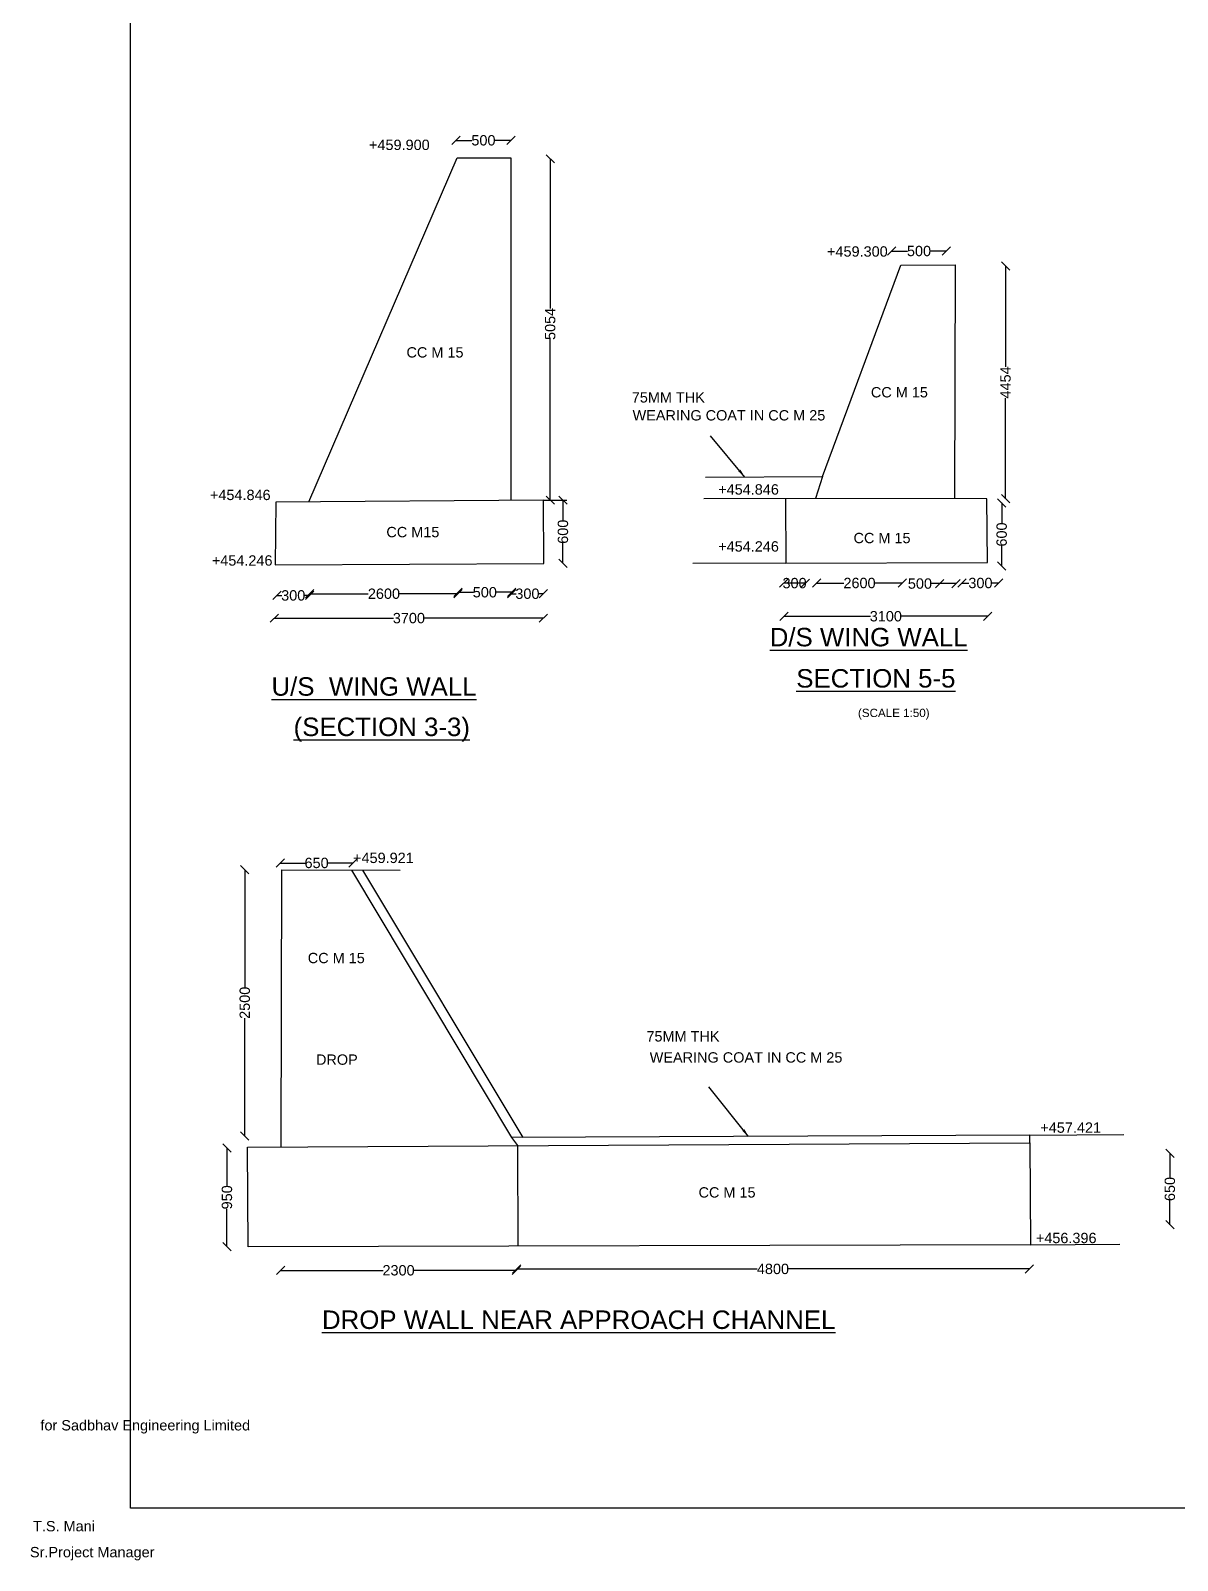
# Model space of a CAD drawing. Header units: millimetres. Extents: x 5124 to 3047371, y 2311 to 45565170.
# Drawn here: x 2998286 to 3010700, y 45530392 to 45546961 of the extents above; entities that cross this region are included whole.
import ezdxf

# ---------------------------------------------------------------- set-up
doc = ezdxf.new("R2010")
doc.units = ezdxf.units.MM
doc.header["$MEASUREMENT"] = 0
doc.layers.add('DIMENSION', color=1, linetype='Continuous')
doc.styles.get("Standard").update_dxf_attribs({"font": 'arial.ttf', "height": 112})
doc.dimstyles.get("Standard").update_dxf_attribs({"dimtxt": 90, "dimasz": 90, "dimexe": 0.18, "dimexo": 0.0625, "dimgap": 0.09, "dimtad": 0, "dimdec": 0, "dimzin": 0, "dimdsep": 46, "dimtxsty": 'Standard', "dimblk": 'OBLIQUE', "dimcen": 0.09, "dimse1": 1, "dimse2": 1, "dimadec": 0, "dimazin": 0, "dimtfac": 1, "dimtdec": 0, "dimtofl": 0, "dimtmove": 0, "dimatfit": 3, "dimfxl": 1, "dimtolj": 1, "dimtzin": 0, "dimarcsym": 0})

# ---------------------------------------------------------------- blocks, each defined once
blk = doc.blocks.new('_Oblique')
at = {"color": 0, "linetype": 'ByBlock', "lineweight": -2}
blk.add_line((-0.5, -0.5), (0.5, 0.5), dxfattribs=at)
blk = doc.blocks.new('*D88')
at = {"layer": 'Defpoints', "color": 0, "transparency": 16777216}
for p in [(3003485, 45545772), (3002891, 45545684), (3003485, 45545704)]:
    blk.add_point(p, dxfattribs=at)
at = {"layer": 'DIMENSION', "color": 0, "lineweight": -2, "transparency": 16777216}
for p, q in [((3002891, 45545772), (3003064, 45545772)), ((3003485, 45545772), (3003311, 45545772))]:
    blk.add_line(p, q, dxfattribs=at)
at = {"layer": 'DIMENSION', "color": 0, "lineweight": -2, "transparency": 16777216, "xscale": 90, "yscale": 90, "zscale": 90, "rotation": 180}
blk.add_blockref('_Oblique', (3002891, 45545772), dxfattribs=at)
at = {"layer": 'DIMENSION', "color": 0, "lineweight": -2, "transparency": 16777216, "xscale": 90, "yscale": 90, "zscale": 90}
blk.add_blockref('_Oblique', (3003485, 45545772), dxfattribs=at)
at = {"layer": 'DIMENSION', "color": 0, "transparency": 16777216, "insert": (3003188, 45545772), "char_height": 112, "attachment_point": 5}
blk.add_mtext('\\A1;500', dxfattribs=at)
blk = doc.blocks.new('*D89')
at = {"layer": 'Defpoints', "color": 0, "transparency": 16777216}
for p in [(3003994, 45545572), (3003911, 45541875), (3004003, 45541875)]:
    blk.add_point(p, dxfattribs=at)
at = {"layer": 'DIMENSION', "color": 0, "lineweight": -2, "transparency": 16777216}
for p, q in [((3003911, 45545572), (3003911, 45543952)), ((3003911, 45541875), (3003911, 45543617))]:
    blk.add_line(p, q, dxfattribs=at)
at = {"layer": 'DIMENSION', "color": 0, "lineweight": -2, "transparency": 16777216, "xscale": 90, "yscale": 90, "zscale": 90}
for p, rotation in [((3003911, 45545572), 90), ((3003911, 45541875), 270)]:
    blk.add_blockref('_Oblique', p, dxfattribs=dict(at, rotation=rotation))
at = {"layer": 'DIMENSION', "color": 0, "transparency": 16777216, "insert": (3003911, 45543784), "char_height": 112, "attachment_point": 5, "rotation": 90}
blk.add_mtext('\\A1;5054', dxfattribs=at)
blk = doc.blocks.new('*D90')
at = {"layer": 'Defpoints', "color": 0, "transparency": 16777216}
for p in [(3004003, 45541875), (3004000, 45541191), (3004049, 45541191)]:
    blk.add_point(p, dxfattribs=at)
at = {"layer": 'DIMENSION', "color": 0, "lineweight": -2, "transparency": 16777216}
for p, q in [((3004049, 45541875), (3004049, 45541657)), ((3004049, 45541191), (3004049, 45541409))]:
    blk.add_line(p, q, dxfattribs=at)
at = {"layer": 'DIMENSION', "color": 0, "lineweight": -2, "transparency": 16777216, "xscale": 90, "yscale": 90, "zscale": 90}
for p, rotation in [((3004049, 45541875), 90), ((3004049, 45541191), 270)]:
    blk.add_blockref('_Oblique', p, dxfattribs=dict(at, rotation=rotation))
at = {"layer": 'DIMENSION', "color": 0, "transparency": 16777216, "insert": (3004049, 45541533), "char_height": 112, "attachment_point": 5, "rotation": 90}
blk.add_mtext('\\A1;600', dxfattribs=at)
blk = doc.blocks.new('*D91')
at = {"layer": 'Defpoints', "color": 0, "transparency": 16777216}
for p in [(3003493, 45540861), (3003493, 45540841), (3003836, 45540849)]:
    blk.add_point(p, dxfattribs=at)
at = {"layer": 'DIMENSION', "color": 0, "lineweight": -2, "transparency": 16777216}
for p, q in [((3003493, 45540861), (3003541, 45540861)), ((3003836, 45540861), (3003788, 45540861))]:
    blk.add_line(p, q, dxfattribs=at)
at = {"layer": 'DIMENSION', "color": 0, "lineweight": -2, "transparency": 16777216, "xscale": 90, "yscale": 90, "zscale": 90, "rotation": 180}
blk.add_blockref('_Oblique', (3003493, 45540861), dxfattribs=at)
at = {"layer": 'DIMENSION', "color": 0, "lineweight": -2, "transparency": 16777216, "xscale": 90, "yscale": 90, "zscale": 90}
blk.add_blockref('_Oblique', (3003836, 45540861), dxfattribs=at)
at = {"layer": 'DIMENSION', "color": 0, "transparency": 16777216, "insert": (3003664, 45540861), "char_height": 112, "attachment_point": 5}
blk.add_mtext('\\A1;300', dxfattribs=at)
blk = doc.blocks.new('*D92')
at = {"layer": 'Defpoints', "color": 0, "transparency": 16777216}
for p in [(3002914, 45540877), (3002914, 45540854), (3003493, 45540841)]:
    blk.add_point(p, dxfattribs=at)
at = {"layer": 'DIMENSION', "color": 0, "lineweight": -2, "transparency": 16777216}
for p, q in [((3002914, 45540877), (3003080, 45540877)), ((3003493, 45540877), (3003327, 45540877))]:
    blk.add_line(p, q, dxfattribs=at)
at = {"layer": 'DIMENSION', "color": 0, "lineweight": -2, "transparency": 16777216, "xscale": 90, "yscale": 90, "zscale": 90, "rotation": 180}
blk.add_blockref('_Oblique', (3002914, 45540877), dxfattribs=at)
at = {"layer": 'DIMENSION', "color": 0, "lineweight": -2, "transparency": 16777216, "xscale": 90, "yscale": 90, "zscale": 90}
blk.add_blockref('_Oblique', (3003493, 45540877), dxfattribs=at)
at = {"layer": 'DIMENSION', "color": 0, "transparency": 16777216, "insert": (3003203, 45540877), "char_height": 112, "attachment_point": 5}
blk.add_mtext('\\A1;500', dxfattribs=at)
blk = doc.blocks.new('*D93')
at = {"layer": 'Defpoints', "color": 0, "transparency": 16777216}
for p in [(3001307, 45540861), (3001307, 45540831), (3002914, 45540854)]:
    blk.add_point(p, dxfattribs=at)
at = {"layer": 'DIMENSION', "color": 0, "lineweight": -2, "transparency": 16777216}
for p, q in [((3001307, 45540861), (3001942, 45540861)), ((3002914, 45540861), (3002279, 45540861))]:
    blk.add_line(p, q, dxfattribs=at)
at = {"layer": 'DIMENSION', "color": 0, "lineweight": -2, "transparency": 16777216, "xscale": 90, "yscale": 90, "zscale": 90, "rotation": 180}
blk.add_blockref('_Oblique', (3001307, 45540861), dxfattribs=at)
at = {"layer": 'DIMENSION', "color": 0, "lineweight": -2, "transparency": 16777216, "xscale": 90, "yscale": 90, "zscale": 90}
blk.add_blockref('_Oblique', (3002914, 45540861), dxfattribs=at)
at = {"layer": 'DIMENSION', "color": 0, "transparency": 16777216, "insert": (3002111, 45540861), "char_height": 112, "attachment_point": 5}
blk.add_mtext('\\A1;2600', dxfattribs=at)
blk = doc.blocks.new('*D94')
at = {"layer": 'Defpoints', "color": 0, "transparency": 16777216}
for p in [(3000952, 45540843), (3000952, 45540841), (3001307, 45540861)]:
    blk.add_point(p, dxfattribs=at)
at = {"layer": 'DIMENSION', "color": 0, "lineweight": -2, "transparency": 16777216}
for p, q in [((3000952, 45540843), (3001006, 45540843)), ((3001307, 45540843), (3001253, 45540843))]:
    blk.add_line(p, q, dxfattribs=at)
at = {"layer": 'DIMENSION', "color": 0, "lineweight": -2, "transparency": 16777216, "xscale": 90, "yscale": 90, "zscale": 90, "rotation": 180}
blk.add_blockref('_Oblique', (3000952, 45540843), dxfattribs=at)
at = {"layer": 'DIMENSION', "color": 0, "lineweight": -2, "transparency": 16777216, "xscale": 90, "yscale": 90, "zscale": 90}
blk.add_blockref('_Oblique', (3001307, 45540843), dxfattribs=at)
at = {"layer": 'DIMENSION', "color": 0, "transparency": 16777216, "insert": (3001129, 45540843), "char_height": 112, "attachment_point": 5}
blk.add_mtext('\\A1;300', dxfattribs=at)
blk = doc.blocks.new('*D95')
at = {"layer": 'Defpoints', "color": 0, "transparency": 16777216}
for p in [(3000924, 45540589), (3003838, 45540597), (3003838, 45540594)]:
    blk.add_point(p, dxfattribs=at)
at = {"layer": 'DIMENSION', "color": 0, "lineweight": -2, "transparency": 16777216}
for p, q in [((3000924, 45540597), (3002214, 45540597)), ((3003838, 45540597), (3002548, 45540597))]:
    blk.add_line(p, q, dxfattribs=at)
at = {"layer": 'DIMENSION', "color": 0, "lineweight": -2, "transparency": 16777216, "xscale": 90, "yscale": 90, "zscale": 90, "rotation": 180}
blk.add_blockref('_Oblique', (3000924, 45540597), dxfattribs=at)
at = {"layer": 'DIMENSION', "color": 0, "lineweight": -2, "transparency": 16777216, "xscale": 90, "yscale": 90, "zscale": 90}
blk.add_blockref('_Oblique', (3003838, 45540597), dxfattribs=at)
at = {"layer": 'DIMENSION', "color": 0, "transparency": 16777216, "insert": (3002381, 45540597), "char_height": 112, "attachment_point": 5}
blk.add_mtext('\\A1;3700', dxfattribs=at)
blk = doc.blocks.new('*D96')
at = {"layer": 'Defpoints', "color": 0, "transparency": 16777216}
for p in [(3006440, 45540622), (3008648, 45540617), (3008648, 45540611)]:
    blk.add_point(p, dxfattribs=at)
at = {"layer": 'DIMENSION', "color": 0, "lineweight": -2, "transparency": 16777216}
for p, q in [((3006440, 45540617), (3007377, 45540617)), ((3008648, 45540617), (3007711, 45540617))]:
    blk.add_line(p, q, dxfattribs=at)
at = {"layer": 'DIMENSION', "color": 0, "lineweight": -2, "transparency": 16777216, "xscale": 90, "yscale": 90, "zscale": 90, "rotation": 180}
blk.add_blockref('_Oblique', (3006440, 45540617), dxfattribs=at)
at = {"layer": 'DIMENSION', "color": 0, "lineweight": -2, "transparency": 16777216, "xscale": 90, "yscale": 90, "zscale": 90}
blk.add_blockref('_Oblique', (3008648, 45540617), dxfattribs=at)
at = {"layer": 'DIMENSION', "color": 0, "transparency": 16777216, "insert": (3007544, 45540617), "char_height": 112, "attachment_point": 5}
blk.add_mtext('\\A1;3100', dxfattribs=at)
blk = doc.blocks.new('*D120')
at = {"layer": 'Defpoints', "color": 0, "transparency": 16777216}
for p in [(3010619, 45534801), (3010647, 45534801), (3010654, 45534027)]:
    blk.add_point(p, dxfattribs=at)
at = {"layer": 'DIMENSION', "color": 0, "lineweight": -2, "transparency": 16777216}
for p, q in [((3010619, 45534801), (3010619, 45534538)), ((3010619, 45534027), (3010619, 45534290))]:
    blk.add_line(p, q, dxfattribs=at)
at = {"layer": 'DIMENSION', "color": 0, "lineweight": -2, "transparency": 16777216, "xscale": 90, "yscale": 90, "zscale": 90}
for p, rotation in [((3010619, 45534801), 90), ((3010619, 45534027), 270)]:
    blk.add_blockref('_Oblique', p, dxfattribs=dict(at, rotation=rotation))
at = {"layer": 'DIMENSION', "color": 0, "transparency": 16777216, "insert": (3010619, 45534414), "char_height": 112, "attachment_point": 5, "rotation": 90}
blk.add_mtext('\\A1;650', dxfattribs=at)
blk = doc.blocks.new('*D123')
at = {"layer": 'Defpoints', "color": 0, "transparency": 16777216}
for p in [(3003547, 45533552), (3003547, 45533548), (3009096, 45533553)]:
    blk.add_point(p, dxfattribs=at)
at = {"layer": 'DIMENSION', "color": 0, "lineweight": -2, "transparency": 16777216}
for p, q in [((3003547, 45533548), (3006152, 45533548)), ((3009096, 45533548), (3006491, 45533548))]:
    blk.add_line(p, q, dxfattribs=at)
at = {"layer": 'DIMENSION', "color": 0, "lineweight": -2, "transparency": 16777216, "xscale": 90, "yscale": 90, "zscale": 90, "rotation": 180}
blk.add_blockref('_Oblique', (3003547, 45533548), dxfattribs=at)
at = {"layer": 'DIMENSION', "color": 0, "lineweight": -2, "transparency": 16777216, "xscale": 90, "yscale": 90, "zscale": 90}
blk.add_blockref('_Oblique', (3009096, 45533548), dxfattribs=at)
at = {"layer": 'DIMENSION', "color": 0, "transparency": 16777216, "insert": (3006322, 45533548), "char_height": 112, "attachment_point": 5}
blk.add_mtext('\\A1;4800', dxfattribs=at)
blk = doc.blocks.new('*D124')
at = {"layer": 'Defpoints', "color": 0, "transparency": 16777216}
for p in [(3000992, 45533533), (3000992, 45533509), (3003545, 45533546)]:
    blk.add_point(p, dxfattribs=at)
at = {"layer": 'DIMENSION', "color": 0, "lineweight": -2, "transparency": 16777216}
for p, q in [((3000992, 45533533), (3002101, 45533533)), ((3003545, 45533533), (3002437, 45533533))]:
    blk.add_line(p, q, dxfattribs=at)
at = {"layer": 'DIMENSION', "color": 0, "lineweight": -2, "transparency": 16777216, "xscale": 90, "yscale": 90, "zscale": 90, "rotation": 180}
blk.add_blockref('_Oblique', (3000992, 45533533), dxfattribs=at)
at = {"layer": 'DIMENSION', "color": 0, "lineweight": -2, "transparency": 16777216, "xscale": 90, "yscale": 90, "zscale": 90}
blk.add_blockref('_Oblique', (3003545, 45533533), dxfattribs=at)
at = {"layer": 'DIMENSION', "color": 0, "transparency": 16777216, "insert": (3002269, 45533533), "char_height": 112, "attachment_point": 5}
blk.add_mtext('\\A1;2300', dxfattribs=at)
blk = doc.blocks.new('*D125')
at = {"layer": 'Defpoints', "color": 0, "transparency": 16777216}
for p in [(3000412, 45534857), (3000494, 45534857), (3000489, 45533790)]:
    blk.add_point(p, dxfattribs=at)
at = {"layer": 'DIMENSION', "color": 0, "lineweight": -2, "transparency": 16777216}
for p, q in [((3000412, 45534857), (3000412, 45534447)), ((3000412, 45533790), (3000412, 45534200))]:
    blk.add_line(p, q, dxfattribs=at)
at = {"layer": 'DIMENSION', "color": 0, "lineweight": -2, "transparency": 16777216, "xscale": 90, "yscale": 90, "zscale": 90}
for p, rotation in [((3000412, 45534857), 90), ((3000412, 45533790), 270)]:
    blk.add_blockref('_Oblique', p, dxfattribs=dict(at, rotation=rotation))
at = {"layer": 'DIMENSION', "color": 0, "transparency": 16777216, "insert": (3000412, 45534324), "char_height": 112, "attachment_point": 5, "rotation": 90}
blk.add_mtext('\\A1;950', dxfattribs=at)
blk = doc.blocks.new('*D126')
at = {"layer": 'Defpoints', "color": 0, "transparency": 16777216}
for p in [(3000605, 45537872), (3000683, 45537872), (3000678, 45534989)]:
    blk.add_point(p, dxfattribs=at)
at = {"layer": 'DIMENSION', "color": 0, "lineweight": -2, "transparency": 16777216}
for p, q in [((3000605, 45537872), (3000605, 45536599)), ((3000605, 45534989), (3000605, 45536263))]:
    blk.add_line(p, q, dxfattribs=at)
at = {"layer": 'DIMENSION', "color": 0, "lineweight": -2, "transparency": 16777216, "xscale": 90, "yscale": 90, "zscale": 90}
for p, rotation in [((3000605, 45537872), 90), ((3000605, 45534989), 270)]:
    blk.add_blockref('_Oblique', p, dxfattribs=dict(at, rotation=rotation))
at = {"layer": 'DIMENSION', "color": 0, "transparency": 16777216, "insert": (3000605, 45536431), "char_height": 112, "attachment_point": 5, "rotation": 90}
blk.add_mtext('\\A1;2500', dxfattribs=at)
blk = doc.blocks.new('*D127')
at = {"layer": 'Defpoints', "color": 0, "transparency": 16777216}
for p in [(3000988, 45538013), (3001777, 45537945), (3001777, 45537945)]:
    blk.add_point(p, dxfattribs=at)
at = {"layer": 'DIMENSION', "color": 0, "lineweight": -2, "transparency": 16777216}
for p, q in [((3000988, 45537945), (3001258, 45537945)), ((3001777, 45537945), (3001506, 45537945))]:
    blk.add_line(p, q, dxfattribs=at)
at = {"layer": 'DIMENSION', "color": 0, "lineweight": -2, "transparency": 16777216, "xscale": 90, "yscale": 90, "zscale": 90, "rotation": 180}
blk.add_blockref('_Oblique', (3000988, 45537945), dxfattribs=at)
at = {"layer": 'DIMENSION', "color": 0, "lineweight": -2, "transparency": 16777216, "xscale": 90, "yscale": 90, "zscale": 90}
blk.add_blockref('_Oblique', (3001777, 45537945), dxfattribs=at)
at = {"layer": 'DIMENSION', "color": 0, "transparency": 16777216, "insert": (3001382, 45537945), "char_height": 112, "attachment_point": 5}
blk.add_mtext('\\A1;650', dxfattribs=at)
blk = doc.blocks.new('*D128')
at = {"layer": 'Defpoints', "color": 0, "transparency": 16777216}
for p in [(3008370, 45540977), (3008370, 45540946), (3008765, 45540944)]:
    blk.add_point(p, dxfattribs=at)
at = {"layer": 'DIMENSION', "color": 0, "lineweight": -2, "transparency": 16777216}
for p, q in [((3008370, 45540977), (3008444, 45540977)), ((3008765, 45540977), (3008691, 45540977))]:
    blk.add_line(p, q, dxfattribs=at)
at = {"layer": 'DIMENSION', "color": 0, "lineweight": -2, "transparency": 16777216, "xscale": 90, "yscale": 90, "zscale": 90, "rotation": 180}
blk.add_blockref('_Oblique', (3008370, 45540977), dxfattribs=at)
at = {"layer": 'DIMENSION', "color": 0, "lineweight": -2, "transparency": 16777216, "xscale": 90, "yscale": 90, "zscale": 90}
blk.add_blockref('_Oblique', (3008765, 45540977), dxfattribs=at)
at = {"layer": 'DIMENSION', "color": 0, "transparency": 16777216, "insert": (3008568, 45540977), "char_height": 112, "attachment_point": 5}
blk.add_mtext('\\A1;300', dxfattribs=at)
blk = doc.blocks.new('*D129')
at = {"layer": 'Defpoints', "color": 0, "transparency": 16777216}
for p in [(3008127, 45540971), (3008127, 45540969), (3008305, 45540971)]:
    blk.add_point(p, dxfattribs=at)
at = {"layer": 'DIMENSION', "color": 0, "lineweight": -2, "transparency": 16777216}
for p, q in [((3008127, 45540971), (3008037, 45540971)), ((3008305, 45540971), (3008127, 45540971))]:
    blk.add_line(p, q, dxfattribs=at)
at = {"layer": 'DIMENSION', "color": 0, "lineweight": -2, "transparency": 16777216, "xscale": 90, "yscale": 90, "zscale": 90, "rotation": 180}
blk.add_blockref('_Oblique', (3008127, 45540971), dxfattribs=at)
at = {"layer": 'DIMENSION', "color": 0, "lineweight": -2, "transparency": 16777216, "xscale": 90, "yscale": 90, "zscale": 90}
blk.add_blockref('_Oblique', (3008305, 45540971), dxfattribs=at)
at = {"layer": 'DIMENSION', "color": 0, "transparency": 16777216, "insert": (3007913, 45540971), "char_height": 112, "attachment_point": 5}
blk.add_mtext('\\A1;500', dxfattribs=at)
blk = doc.blocks.new('*D130')
at = {"layer": 'Defpoints', "color": 0, "transparency": 16777216}
for p in [(3006795, 45540977), (3006795, 45540977), (3007723, 45540977)]:
    blk.add_point(p, dxfattribs=at)
at = {"layer": 'DIMENSION', "color": 0, "lineweight": -2, "transparency": 16777216}
for p, q in [((3006795, 45540977), (3007091, 45540977)), ((3007723, 45540977), (3007427, 45540977))]:
    blk.add_line(p, q, dxfattribs=at)
at = {"layer": 'DIMENSION', "color": 0, "lineweight": -2, "transparency": 16777216, "xscale": 90, "yscale": 90, "zscale": 90, "rotation": 180}
blk.add_blockref('_Oblique', (3006795, 45540977), dxfattribs=at)
at = {"layer": 'DIMENSION', "color": 0, "lineweight": -2, "transparency": 16777216, "xscale": 90, "yscale": 90, "zscale": 90}
blk.add_blockref('_Oblique', (3007723, 45540977), dxfattribs=at)
at = {"layer": 'DIMENSION', "color": 0, "transparency": 16777216, "insert": (3007259, 45540977), "char_height": 112, "attachment_point": 5}
blk.add_mtext('\\A1;2600', dxfattribs=at)
blk = doc.blocks.new('*D131')
at = {"layer": 'Defpoints', "color": 0, "transparency": 16777216}
for p in [(3006438, 45540976), (3006438, 45540976), (3006674, 45540962)]:
    blk.add_point(p, dxfattribs=at)
at = {"layer": 'DIMENSION', "color": 0, "lineweight": -2, "transparency": 16777216}
blk.add_line((3006674, 45540976), (3006438, 45540976), dxfattribs=at)
at = {"layer": 'DIMENSION', "color": 0, "lineweight": -2, "transparency": 16777216, "xscale": 90, "yscale": 90, "zscale": 90, "rotation": 180}
blk.add_blockref('_Oblique', (3006438, 45540976), dxfattribs=at)
at = {"layer": 'DIMENSION', "color": 0, "lineweight": -2, "transparency": 16777216, "xscale": 90, "yscale": 90, "zscale": 90}
blk.add_blockref('_Oblique', (3006674, 45540976), dxfattribs=at)
at = {"layer": 'DIMENSION', "color": 0, "transparency": 16777216, "insert": (3006556, 45540976), "char_height": 112, "attachment_point": 5}
blk.add_mtext('\\A1;300', dxfattribs=at)
blk = doc.blocks.new('*D132')
at = {"layer": 'Defpoints', "color": 0, "transparency": 16777216}
for p in [(3008752, 45541845), (3008749, 45541161), (3008798, 45541161)]:
    blk.add_point(p, dxfattribs=at)
at = {"layer": 'DIMENSION', "color": 0, "lineweight": -2, "transparency": 16777216}
for p, q in [((3008798, 45541845), (3008798, 45541627)), ((3008798, 45541161), (3008798, 45541379))]:
    blk.add_line(p, q, dxfattribs=at)
at = {"layer": 'DIMENSION', "color": 0, "lineweight": -2, "transparency": 16777216, "xscale": 90, "yscale": 90, "zscale": 90}
for p, rotation in [((3008798, 45541845), 90), ((3008798, 45541161), 270)]:
    blk.add_blockref('_Oblique', p, dxfattribs=dict(at, rotation=rotation))
at = {"layer": 'DIMENSION', "color": 0, "transparency": 16777216, "insert": (3008798, 45541503), "char_height": 112, "attachment_point": 5, "rotation": 90}
blk.add_mtext('\\A1;600', dxfattribs=at)
blk = doc.blocks.new('*D141')
at = {"layer": 'Defpoints', "color": 0, "transparency": 16777216}
for p in [(3007606, 45544485), (3008200, 45544573), (3008200, 45544504)]:
    blk.add_point(p, dxfattribs=at)
at = {"layer": 'DIMENSION', "color": 0, "lineweight": -2, "transparency": 16777216}
for p, q in [((3007606, 45544573), (3007779, 45544573)), ((3008200, 45544573), (3008027, 45544573))]:
    blk.add_line(p, q, dxfattribs=at)
at = {"layer": 'DIMENSION', "color": 0, "lineweight": -2, "transparency": 16777216, "xscale": 90, "yscale": 90, "zscale": 90, "rotation": 180}
blk.add_blockref('_Oblique', (3007606, 45544573), dxfattribs=at)
at = {"layer": 'DIMENSION', "color": 0, "lineweight": -2, "transparency": 16777216, "xscale": 90, "yscale": 90, "zscale": 90}
blk.add_blockref('_Oblique', (3008200, 45544573), dxfattribs=at)
at = {"layer": 'DIMENSION', "color": 0, "transparency": 16777216, "insert": (3007903, 45544573), "char_height": 112, "attachment_point": 5}
blk.add_mtext('\\A1;500', dxfattribs=at)
blk = doc.blocks.new('*D147')
at = {"layer": 'Defpoints', "color": 0, "transparency": 16777216}
for p in [(3008799, 45544411), (3008840, 45544411), (3008753, 45541890)]:
    blk.add_point(p, dxfattribs=at)
at = {"layer": 'DIMENSION', "color": 0, "lineweight": -2, "transparency": 16777216}
for p, q in [((3008840, 45544411), (3008840, 45543320)), ((3008840, 45541890), (3008840, 45542981))]:
    blk.add_line(p, q, dxfattribs=at)
at = {"layer": 'DIMENSION', "color": 0, "lineweight": -2, "transparency": 16777216, "xscale": 90, "yscale": 90, "zscale": 90}
for p, rotation in [((3008840, 45544411), 90), ((3008840, 45541890), 270)]:
    blk.add_blockref('_Oblique', p, dxfattribs=dict(at, rotation=rotation))
at = {"layer": 'DIMENSION', "color": 0, "transparency": 16777216, "insert": (3008840, 45543150), "char_height": 112, "attachment_point": 5, "rotation": 90}
blk.add_mtext('\\A1;4454', dxfattribs=at)

msp = doc.modelspace()

# ---------------------------------------------------------------- linework, layer by layer
at = {"layer": 'DIMENSION', "color": 0}
msp.add_lwpolyline([(3046909.1, 45530958.7), (2999368, 45530958.7), (2999368, 45564367.5), (3046909.1, 45564367.5)], close=True, dxfattribs=at)
for points in [[(3001297.2, 45541855.6), (3002904.2, 45545584.1), (3003484.4, 45545584.1), (3003484, 45541872.5)], [(3006859.8, 45542132.3), (3007705.4, 45544419.8), (3008296.2, 45544424.5), (3008288.4, 45541889.3)], [(3005591.2, 45542122.5), (3006859.8, 45542132.3), (3006781.3, 45541893.9), (3005574.9, 45541890.7)], [(3000932.7, 45541175.7), (3003842.5, 45541189.6), (3003839.2, 45541875.3), (3000941.5, 45541852.8), (3000932.7, 45541175.7)], [(3003839.2, 45541874.3), (3004092.4, 45541874.9)], [(3006457.7, 45541893.1), (3006460.9, 45541193.6), (3005454, 45541188.9)], [(3006460.9, 45541193.6), (3008644, 45541198.8), (3008638.3, 45541888.2), (3006781.3, 45541893.9)], [(3000998.2, 45534869.9), (3001006.3, 45537871), (3002285.4, 45537867.5)], [(3001760.5, 45537868.9), (3003491.1, 45534971.5)], [(3003617.4, 45534972.1), (3001883.1, 45537868.6)], [(3009102.3, 45534997.7), (3003491.1, 45534971.5), (3003558, 45534883.8)], [(3009102.8, 45534914), (3009102.3, 45534997.7), (3010121, 45535003.7)], [(3000641.2, 45533786.8), (3000635.3, 45534867.9), (3009102.8, 45534914), (3009109.3, 45533811.1), (3000641.2, 45533786.8)], [(3003558, 45534883.8), (3003561.1, 45533795.2)], [(3009109.2, 45533811.1), (3010078, 45533816.9)]]:
    msp.add_lwpolyline(points, dxfattribs=at)

# ---------------------------------------------------------------- texts
for s, height, p in [('+459.900', 112, (3001949.4, 45545667.6)), ('+459.300', 112, (3006907.5, 45544512.6)), ('CC M 15', 112, (3002355.3, 45543419.8)), ('75MM THK ', 112, (3004794.1, 45542932.5)), ('CC M 15', 112, (3007382.3, 45542987.7)), ('WEARING COAT IN CC M 25', 112, (3004802.6, 45542738)), ('+454.846', 112, (3000227.6, 45541875.8)), ('+454.846', 112, (3005729.4, 45541935.4)), ('CC M15', 112, (3002137.2, 45541473.4)), ('CC M 15', 112, (3007194.3, 45541409)), ('+454.246', 112, (3005729.4, 45541318.1)), ('+454.246', 112, (3000247.9, 45541165.9)), ('%%UD/S WING WALL', 200, (3006287.2, 45540291.8)), ('%%UU/S  WING WALL', 200, (3000893.7, 45539757.1)), ('%%USECTION 5-5', 200, (3006574.4, 45539845.2)), ('%%U(SECTION 3-3)', 200, (3001133, 45539319.8)), ('(SCALE 1:50)', 90, (3007242.3, 45539525.9)), ('+459.921', 112, (3001776.9, 45537944.7)), ('CC M 15', 112, (3001286.4, 45536859.9)), ('75MM THK ', 112, (3004952.6, 45536011.7)), ('DROP', 112, (3001375.4, 45535759.7)), ('WEARING COAT IN CC M 25', 112, (3004987.9, 45535783.3)), ('+457.421', 112, (3009216.4, 45535023)), ('CC M 15', 112, (3005516.6, 45534321.6)), ('+456.396', 112, (3009167.9, 45533827.6)), ('%%UDROP WALL NEAR APPROACH CHANNEL', 200, (3001440.4, 45532898.4)), ('for Sadbhav Engineering Limited ', 112, (2998392.7, 45531799.2)), ('T.S. Mani', 112, (2998312.9, 45530706.4)), ('Sr.Project Manager ', 112, (2998279.2, 45530425.3))]:
    msp.add_text(s, height=height, dxfattribs=at).set_placement(p)

# ---------------------------------------------------------------- dimensions: what is measured, and where the dimension line sits
for base, p1, p2, text, picture, middle in [((3003484.8, 45545771.8), (3002890.8, 45545684.3), (3003484.8, 45545703.7), '500', '*D88', (3003187.8, 45545771.8)), ((3008200.1, 45544572.5), (3007606.1, 45544485), (3008200.1, 45544504.4), '500', '*D141', (3007903.1, 45544572.5)), ((3002913.9, 45540876.6), (3003493, 45540841.1), (3002913.9, 45540853.8), '500', '*D92', (3003203.4, 45540876.6)), ((3006795.4, 45540976.6), (3007722.9, 45540976.6), (3006795.4, 45540976.6), '2600', '*D130', (3007259.2, 45540976.6)), ((3008370, 45540977.1), (3008765.1, 45540944.5), (3008370, 45540945.8), '300', '*D128', (3008567.5, 45540977.1)), ((3000951.7, 45540843.2), (3001307.3, 45540861), (3000951.7, 45540840.7), '300', '*D94', (3001129.5, 45540843.2)), ((3001307.3, 45540861), (3002913.9, 45540853.8), (3001307.3, 45540830.5), '2600', '*D93', (3002110.6, 45540861)), ((3003493, 45540861.4), (3003835.9, 45540848.7), (3003493, 45540841.1), '300', '*D91', (3003664.5, 45540861.4)), ((3003837.6, 45540597), (3000923.7, 45540589.5), (3003837.6, 45540594.5), '3700', '*D95', (3002380.7, 45540597)), ((3008648.3, 45540616.6), (3006440.1, 45540621.7), (3008648.3, 45540611.5), '3100', '*D96', (3007544.2, 45540616.6)), ((3001776.9, 45537944.7), (3000987.6, 45538013.3), (3001776.9, 45537944.7), '650', '*D127', (3001382.3, 45537944.7)), ((3000992.4, 45533532.9), (3003544.9, 45533545.8), (3000992.4, 45533508.7), '2300', '*D124', (3002268.7, 45533532.9)), ((3003547.1, 45533547.9), (3009096.5, 45533552.7), (3003547.1, 45533552.3), '4800', '*D123', (3006321.8, 45533547.9))]:
    dim = msp.add_linear_dim(base=base, p1=p1, p2=p2, text=text, dimstyle='Standard', override={"dimtxt": 112}, dxfattribs=at)
    dim.commit()
    dim.dimension.update_dxf_attribs({"geometry": picture, "text_midpoint": middle})
dim = msp.add_linear_dim(base=(3003910.9, 45541874.7), p1=(3003994.3, 45545571.7), p2=(3004002.7, 45541874.7), angle=90, text='5054', dimstyle='Standard', override={"dimtxt": 112}, dxfattribs=at)
dim.commit()
dim.dimension.update_dxf_attribs({"geometry": '*D89', "text_midpoint": (3003910.9, 45543784.4), "dimtype": 160})
for base, p1, p2, text, picture, middle in [((3008839.6, 45544410.8), (3008753.2, 45541889.6), (3008798.8, 45544410.8), '4454', '*D147', (3008839.6, 45543150.2)), ((3004049.5, 45541191.5), (3004002.7, 45541874.7), (3003999.7, 45541191.5), '600', '*D90', (3004049.5, 45541533.1)), ((3008798.2, 45541161.4), (3008751.5, 45541844.6), (3008748.5, 45541161.4), '600', '*D132', (3008798.2, 45541503)), ((3000605.4, 45537872.5), (3000677.9, 45534989.1), (3000682.7, 45537872.5), '2500', '*D126', (3000605.4, 45536430.8)), ((3000412, 45534856.7), (3000489.3, 45533790.4), (3000494.2, 45534856.7), '950', '*D125', (3000412, 45534323.5)), ((3010619.5, 45534800.8), (3010654.5, 45534026.7), (3010646.8, 45534800.8), '650', '*D120', (3010619.5, 45534413.8))]:
    dim = msp.add_linear_dim(base=base, p1=p1, p2=p2, angle=90, text=text, dimstyle='Standard', override={"dimtxt": 112}, dxfattribs=at)
    dim.commit()
    dim.dimension.update_dxf_attribs({"geometry": picture, "text_midpoint": middle})
for base, p1, p2, text, picture, middle in [((3006438.4, 45540976.4), (3006674, 45540961.8), (3006438.4, 45540976.4), '300', '*D131', (3006556.2, 45540976.4)), ((3008126.8, 45540971.5), (3008304.8, 45540971.5), (3008126.8, 45540969.5), '500', '*D129', (3007913.1, 45540971.5))]:
    dim = msp.add_linear_dim(base=base, p1=p1, p2=p2, text=text, dimstyle='Standard', override={"dimtxt": 112}, dxfattribs=at)
    dim.commit()
    dim.dimension.update_dxf_attribs({"geometry": picture, "text_midpoint": middle, "dimtype": 160})

# ---------------------------------------------------------------- leaders
for points in [[(3006017.1, 45542125.8), (3005645.9, 45542571.1)], [(3006057.5, 45534983.5), (3005626.3, 45535519)]]:
    msp.add_leader(points, dimstyle='Standard', override={"dimtxt": 112}, dxfattribs=at)

doc.saveas('drawing.dxf')
